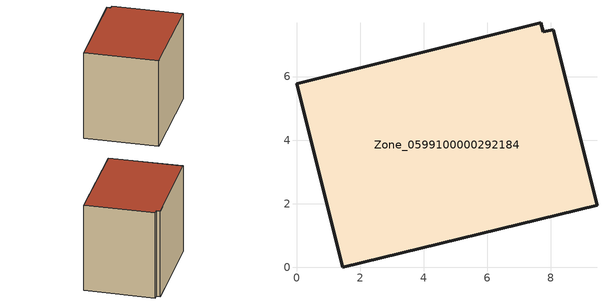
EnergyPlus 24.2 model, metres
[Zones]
Zone_0599100000292184
 floor ground (C_G): 8.08,7.47 9.46,1.95 1.45,0 0,5.78 7.69,7.69 7.77,7.41 z0
 wall outside (C_F): 1.45,0 9.46,1.95 8.08,7.47 7.77,7.41 7.69,7.69 0,5.78 1.45,0 z0:7.4
 roof outside (C_R): 9.46,1.95 8.08,7.47 7.77,7.41 7.69,7.69 0,5.78 1.45,0 z7.4
[BUILDING]
Pand.0599100000292184: North Axis=0; Terrain=City; Loads Convergence Tolerance Value=0.04; Temperature Convergence Tolerance Value=0.4; Solar Distribution=FullExterior; Maximum Number of Warmup Days=25; Minimum Number of Warmup Days=1
[Site:Location]
Rotterdam.The.Hague.AP_ZH_NLD Design_Conditions: Latitude=51.96; Longitude=4.45; Time Zone=1; Elevation=-4.5
[SITE:GROUNDTEMPERATURE:BUILDINGSURFACE]
18, 18, 18, 18, 18, 18, 18, 18, 18, 18, 18, 18
[MATERIAL] Thermal Absorptance=0.9; Solar Absorptance=0.7; Visible Absorptance=0.7
Name | Roughness | Thickness | Conductivity | Density | Specific Heat
G.TI.1965-1974 | MediumSmooth | 0.15 | 0.882353 | 540 | 1210
F.TI.1965-1974 | Rough | 0.3 | 0.697674 | 1920 | 840
R.TI.1965-1974 | MediumRough | 0.2 | 0.232558 | 1500 | 1000
[CONSTRUCTION]
C_G: G.TI.1965-1974
C_F: F.TI.1965-1974
C_R: R.TI.1965-1974
[ZONE]
Zone_0599100000292184: Type=1; Multiplier=1; Ceiling Height=Autocalculate; Volume=Autocalculate; Floor Area=autocalculate; Part of Total Floor Area=Yes
[ZONEINFILTRATION:DESIGNFLOWRATE]
Infil_Zone_0599100000292184: Zone or ZoneList or Space or SpaceList=Zone_0599100000292184; Schedule=AlwaysOn; Design Flow Rate Calculation Method=Flow/Area; Flow Rate per Floor Area=0.003; Constant Term Coefficient=1; Temperature Term Coefficient=0; Velocity Term Coefficient=0; Velocity Squared Term Coefficient=0
[HVACTEMPLATE:ZONE:IDEALLOADSAIRSYSTEM]
Zone_0599100000292184: Maximum Heating Supply Air Temperature=50; Minimum Cooling Supply Air Temperature=13; Maximum Heating Supply Air Humidity Ratio=0.0156; Minimum Cooling Supply Air Humidity Ratio=0.0077; Heating Limit=NoLimit; Cooling Limit=NoLimit; Dehumidification Control Type=ConstantSensibleHeatRatio; Cooling Sensible Heat Ratio=0.7; Dehumidification Setpoint=60; Humidification Control Type=None; Humidification Setpoint=30; Outdoor Air Method=None; Outdoor Air Flow Rate per Person=0.00944; Outdoor Air Flow Rate per Zone Floor Area=0; Outdoor Air Flow Rate per Zone=0; Demand Controlled Ventilation Type=None; Outdoor Air Economizer Type=NoEconomizer; Heat Recovery Type=None; Sensible Heat Recovery Effectiveness=0.7; Latent Heat Recovery Effectiveness=0.65
[ZONECONTROL:THERMOSTAT]
ThermostatControl_Zone_0599100000292184: Zone or ZoneList=Zone_0599100000292184; Control Type Schedule=DualSetpointControlType; Control 1=Thermostat_Zone_0599100000292184; Temperature Difference Between Cutout And Setpoint=0
[THERMOSTATSETPOINT:DUALSETPOINT]
Thermostat_Zone_0599100000292184: Heating Setpoint Temperature Schedule=HeatingSetpoint_Zone_0599100000292184; Cooling Setpoint Temperature Schedule=CoolingSetpoint_Zone_0599100000292184
[SCHEDULE:COMPACT]
HeatingSetpoint_Zone_0599100000292184: Through: 12/31, For: AllDays, Until: 24:00, 21
CoolingSetpoint_Zone_0599100000292184: Through: 12/31, For: AllDays, Until: 24:00, 24
DualSetpointControlType: Through: 12/31, For: AllDays, Until: 24:00, 4
AlwaysOn: Through: 12/31, For: AllDays, Until: 24:00, 1
